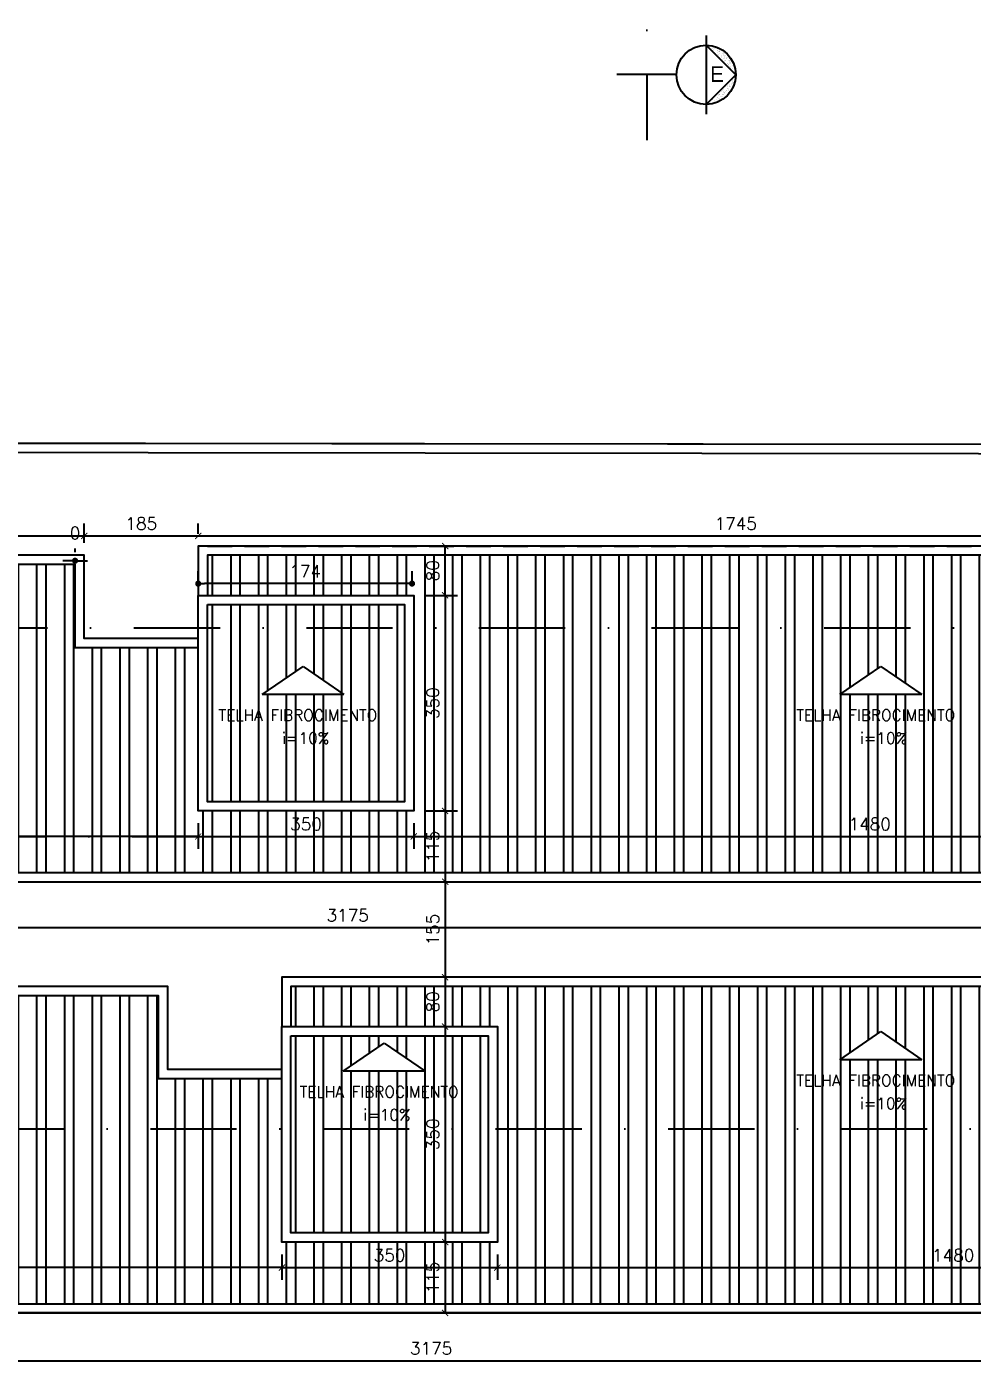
# Model space of a CAD drawing. Header units: inches. Extents: x 580771 to 672494, y 7715997 to 7829530.
# Drawn here: x 655098 to 655865, y 7726487 to 7727580 of the extents above; entities that cross this region are included whole.
import ezdxf

# ---------------------------------------------------------------- set-up
doc = ezdxf.new("R2010")
doc.units = ezdxf.units.IN
doc.header["$MEASUREMENT"] = 0
doc.header["$PDMODE"] = 2
doc.linetypes.add('DASHDOTX2', pattern=[2, 1, -0.5, 0, -0.5])
doc.linetypes.add('DASHED2', pattern=[0.375, 0.25, -0.125])
for name, color, linetype in [('04', 4, 'Continuous'), ('1-ARQ-A', 1, 'Continuous'), ('COBERTURA', 4, 'Continuous'), ('Layer1', 1, 'Continuous'), ('Layer8', 1, 'Continuous'), ('NIVEL', 2, 'Continuous'), ('P-06', 6, 'Continuous'), ('P05', 5, 'Continuous'), ('SIMBOLOS', 2, 'Continuous')]:
    doc.layers.add(name, color=color, linetype=linetype)
doc.styles.add('R80E50', font='romans.shx', dxfattribs={"height": 10})
doc.styles.add('ROMANS', font='romans', dxfattribs={"height": 0.2})
doc.dimstyles.new('ARQ50', dxfattribs={"dimscale": 50, "dimtxt": 10, "dimasz": 0.1, "dimexe": 0.2, "dimexo": 0.2, "dimgap": 0.1, "dimtad": 1, "dimdec": 0, "dimzin": 12, "dimdsep": 46, "dimtxsty": 'R80E50', "dimblk1": 'DOT', "dimblk2": 'DOT', "dimsah": 1, "dimcen": 0.4, "dimclrd": 15, "dimclre": 15, "dimclrt": 3, "dimadec": 0, "dimazin": 0, "dimtfac": 1, "dimtdec": 0, "dimtmove": 2, "dimatfit": 3, "dimldrblk": 'DOT', "dimfxl": 0.2, "dimtolj": 1, "dimtzin": 12, "dimarcsym": 0})
doc.dimstyles.new('ARQ50 esc100', dxfattribs={"dimscale": 50, "dimtxt": 10, "dimasz": 0.1, "dimexe": 0.2, "dimexo": 0.2, "dimgap": 0.1, "dimtad": 1, "dimdec": 0, "dimlfac": 2, "dimzin": 12, "dimdsep": 46, "dimtxsty": 'R80E50', "dimblk": 'ARCHTICK', "dimcen": 0.4, "dimclrd": 15, "dimclre": 15, "dimclrt": 3, "dimadec": 0, "dimazin": 0, "dimtfac": 1, "dimtdec": 0, "dimtmove": 2, "dimatfit": 3, "dimldrblk": 'ARCHTICK', "dimfxl": 0.2, "dimtolj": 1, "dimtzin": 12, "dimarcsym": 0})
pattern_1 = [(90, (-116.214, -41921.344), (-22.5, 0), []), (90, (-108.714, -41913.844), (-22.5, 0), [])]

# ---------------------------------------------------------------- blocks, each defined once
blk = doc.blocks.new('*X22')
at = {"color": 0}
for p, q in [((2432.9, -1026.78), (2432.9, -1026.78)), ((2432.96, -1026.01), (2432.96, -1026.01)), ((2433.1, -1026.87), (2433.1, -1026.87)), ((2433.11, -1026.15), (2433.11, -1026.15)), ((2433.22, -1027.14), (2433.22, -1027.14)), ((2433.32, -1026.73), (2433.32, -1026.73)), ((2433.81, -1026.78), (2433.81, -1026.78)), ((2433.97, -1026.64), (2433.97, -1026.64)), ((2434.13, -1026.08), (2434.13, -1026.08)), ((2434.16, -1026.15), (2434.16, -1026.15)), ((2434.32, -1024.52), (2434.32, -1024.52)), ((2434.49, -1026.37), (2434.49, -1026.37)), ((2434.57, -1024.58), (2434.57, -1024.58)), ((2434.73, -1024.47), (2434.73, -1024.47)), ((2435.05, -1026.5), (2435.05, -1026.5)), ((2435.06, -1025.14), (2435.06, -1025.14)), ((2435.1, -1025.34), (2435.1, -1025.34)), ((2435.15, -1026.88), (2435.15, -1026.88)), ((2435.37, -1025.31), (2435.37, -1025.31)), ((2435.38, -1024.38), (2435.38, -1024.38)), ((2435.47, -1026.44), (2435.47, -1026.44)), ((2435.51, -1025.44), (2435.51, -1025.44)), ((2435.71, -1027.14), (2435.71, -1027.14)), ((2436, -1024.14), (2436, -1024.14)), ((2436.12, -1026.36), (2436.12, -1026.36)), ((2436.18, -1024.51), (2436.18, -1024.51)), ((2436.21, -1026.08), (2436.21, -1026.08)), ((2436.23, -1026.05), (2436.23, -1026.05)), ((2436.28, -1023.24), (2436.28, -1023.24)), ((2436.34, -1024.36), (2436.34, -1024.36)), ((2436.47, -1024.24), (2436.47, -1024.24)), ((2436.65, -1026.15), (2436.65, -1026.15)), ((2436.89, -1024.18), (2436.89, -1024.18)), ((2436.91, -1023.13), (2436.91, -1023.13)), ((2436.98, -1023.88), (2436.98, -1023.88)), ((2436.98, -1026.36), (2436.98, -1026.36)), ((2437.21, -1023.72), (2437.21, -1023.72)), ((2437.21, -1026.21), (2437.21, -1026.21)), ((2437.26, -1025.26), (2437.26, -1025.26)), ((2437.54, -1024.1), (2437.54, -1024.1)), ((2437.55, -1025.13), (2437.55, -1025.13)), ((2437.77, -1024.61), (2437.77, -1024.61)), ((2437.92, -1024.74), (2437.92, -1024.74)), ((2438.17, -1022.98), (2438.17, -1022.98)), ((2438.22, -1024.52), (2438.22, -1024.52)), ((2438.49, -1024.14), (2438.49, -1024.14)), ((2438.54, -1022.4), (2438.54, -1022.4)), ((2438.62, -1023.96), (2438.62, -1023.96)), ((2438.68, -1022.54), (2438.68, -1022.54)), ((2438.83, -1024.35), (2438.83, -1024.35)), ((2439.04, -1023.9), (2439.04, -1023.9)), ((2439.25, -1022.15), (2439.25, -1022.15)), ((2439.3, -1023.69), (2439.3, -1023.69)), ((2439.38, -1023.17), (2439.38, -1023.17)), ((2439.4, -1023.12), (2439.4, -1023.12)), ((2439.69, -1023.81), (2439.69, -1023.81)), ((2440.33, -1022.9), (2440.33, -1022.9)), ((2440.34, -1022.13), (2440.34, -1022.13)), ((2440.67, -1022.35), (2440.67, -1022.35)), ((2441.09, -1021.83), (2441.09, -1021.83)), ((2441.3, -1022.16), (2441.3, -1022.16)), ((2442.83, -1022.13), (2442.83, -1022.13)), ((2443.17, -1022.34), (2443.17, -1022.34)), ((2443.46, -1022.08), (2443.46, -1022.08)), ((2444, -1023.25), (2444, -1023.25)), ((2444.38, -1023.12), (2444.38, -1023.12)), ((2444.48, -1022.88), (2444.48, -1022.88)), ((2444.99, -1022.5), (2444.99, -1022.5)), ((2445.08, -1023.1), (2445.08, -1023.1)), ((2445.13, -1022.64), (2445.13, -1022.64)), ((2445.5, -1023.05), (2445.5, -1023.05)), ((2445.6, -1023.6), (2445.6, -1023.6)), ((2445.66, -1022.34), (2445.66, -1022.34)), ((2445.66, -1025.14), (2445.66, -1025.14)), ((2445.82, -1025.08), (2445.82, -1025.08)), ((2445.83, -1023.27), (2445.83, -1023.27)), ((2445.97, -1024.13), (2445.97, -1024.13)), ((2446.15, -1022.96), (2446.15, -1022.96)), ((2446.24, -1025.02), (2446.24, -1025.02)), ((2446.3, -1024.34), (2446.3, -1024.34)), ((2446.61, -1026.13), (2446.61, -1026.13)), ((2446.63, -1024), (2446.63, -1024)), ((2446.64, -1022.8), (2446.64, -1022.8)), ((2446.69, -1024.35), (2446.69, -1024.35)), ((2446.74, -1025.89), (2446.74, -1025.89)), ((2446.77, -1024.14), (2446.77, -1024.14)), ((2446.87, -1023.11), (2446.87, -1023.11)), ((2446.89, -1024.94), (2446.89, -1024.94)), ((2446.95, -1026.34), (2446.95, -1026.34)), ((2447.47, -1024.78), (2447.47, -1024.78)), ((2447.52, -1025.11), (2447.52, -1025.11)), ((2447.62, -1026.91), (2447.62, -1026.91)), ((2447.65, -1023.61), (2447.65, -1023.61)), ((2447.7, -1025.15), (2447.7, -1025.15)), ((2447.75, -1026.69), (2447.75, -1026.69)), ((2447.97, -1024.8), (2447.97, -1024.8)), ((2448.16, -1027.12), (2448.16, -1027.12)), ((2448.27, -1025.51), (2448.27, -1025.51)), ((2448.39, -1024.74), (2448.39, -1024.74)), ((2448.41, -1025.64), (2448.41, -1025.64)), ((2448.46, -1024.12), (2448.46, -1024.12)), ((2448.71, -1026.77), (2448.71, -1026.77)), ((2448.78, -1024.32), (2448.78, -1024.32)), ((2448.79, -1024.34), (2448.79, -1024.34)), ((2448.83, -1025.86), (2448.83, -1025.86)), ((2449.04, -1024.66), (2449.04, -1024.66)), ((2449.1, -1026.12), (2449.1, -1026.12)), ((2449.11, -1026.28), (2449.11, -1026.28)), ((2449.13, -1026.71), (2449.13, -1026.71)), ((2449.44, -1026.34), (2449.44, -1026.34)), ((2449.78, -1026.63), (2449.78, -1026.63)), ((2449.86, -1025.07), (2449.86, -1025.07)), ((2449.91, -1026.61), (2449.91, -1026.61)), ((2449.91, -1027.01), (2449.91, -1027.01)), ((2450.01, -1025.11), (2450.01, -1025.11)), ((2450.05, -1027.14), (2450.05, -1027.14)), ((2450.66, -1027.11), (2450.66, -1027.11)), ((2450.87, -1026.49), (2450.87, -1026.49)), ((2450.88, -1025.87), (2450.88, -1025.87)), ((2451.28, -1026.43), (2451.28, -1026.43)), ((2430.13, -1032.31), (2430.13, -1032.31)), ((2430.48, -1031.24), (2430.48, -1031.24)), ((2430.8, -1030.38), (2430.8, -1030.38)), ((2431.11, -1029.98), (2431.11, -1029.98)), ((2431.11, -1032.17), (2431.11, -1032.17)), ((2431.14, -1031.16), (2431.14, -1031.16)), ((2431.16, -1031.52), (2431.16, -1031.52)), ((2431.37, -1029.15), (2431.37, -1029.15)), ((2431.43, -1030.42), (2431.43, -1030.42)), ((2431.48, -1029.04), (2431.48, -1029.04)), ((2431.58, -1030.56), (2431.58, -1030.56)), ((2431.9, -1028.98), (2431.9, -1028.98)), ((2432.02, -1027.7), (2432.02, -1027.7)), ((2432.02, -1031.16), (2432.02, -1031.16)), ((2432.07, -1029.24), (2432.07, -1029.24)), ((2432.12, -1030.78), (2432.12, -1030.78)), ((2432.2, -1028.22), (2432.2, -1028.22)), ((2432.22, -1031.01), (2432.22, -1031.01)), ((2432.28, -1031.19), (2432.28, -1031.19)), ((2432.31, -1028.16), (2432.31, -1028.16)), ((2432.34, -1028.35), (2432.34, -1028.35)), ((2432.55, -1028.9), (2432.55, -1028.9)), ((2432.64, -1030.96), (2432.64, -1030.96)), ((2432.65, -1028.37), (2432.65, -1028.37)), ((2432.96, -1030.16), (2432.96, -1030.16)), ((2433.04, -1028.99), (2433.04, -1028.99)), ((2433.15, -1028.41), (2433.15, -1028.41)), ((2433.2, -1029.95), (2433.2, -1029.95)), ((2433.29, -1030.38), (2433.29, -1030.38)), ((2433.64, -1028.75), (2433.64, -1028.75)), ((2433.84, -1029.72), (2433.84, -1029.72)), ((2433.86, -1029.15), (2433.86, -1029.15)), ((2434.05, -1028.7), (2434.05, -1028.7)), ((2434.18, -1027.62), (2434.18, -1027.62)), ((2434.24, -1029.16), (2434.24, -1029.16)), ((2434.6, -1027.51), (2434.6, -1027.51)), ((2434.7, -1028.61), (2434.7, -1028.61)), ((2434.75, -1027.65), (2434.75, -1027.65)), ((2434.8, -1028.16), (2434.8, -1028.16)), ((2435.14, -1028.37), (2435.14, -1028.37)), ((2435.2, -1028.42), (2435.2, -1028.42)), ((2448.88, -1027.4), (2448.88, -1027.4)), ((2449.45, -1028.74), (2449.45, -1028.74)), ((2449.75, -1028.13), (2449.75, -1028.13)), ((2449.87, -1028.69), (2449.87, -1028.69)), ((2449.96, -1028.15), (2449.96, -1028.15)), ((2450.01, -1029.69), (2450.01, -1029.69)), ((2450.09, -1028.34), (2450.09, -1028.34)), ((2450.4, -1030.13), (2450.4, -1030.13)), ((2450.52, -1028.6), (2450.52, -1028.6)), ((2450.73, -1030.35), (2450.73, -1030.35)), ((2450.75, -1027.78), (2450.75, -1027.78)), ((2450.93, -1027.41), (2450.93, -1027.41)), ((2450.98, -1028.95), (2450.98, -1028.95)), ((2451.03, -1030.49), (2451.03, -1030.49)), ((2451.25, -1030.58), (2451.25, -1030.58)), ((2451.3, -1029.12), (2451.3, -1029.12)), ((2451.55, -1028.51), (2451.55, -1028.51)), ((2451.6, -1028.46), (2451.6, -1028.46)), ((2451.69, -1028.65), (2451.69, -1028.65)), ((2451.95, -1031.12), (2451.95, -1031.12)), ((2452.02, -1028.41), (2452.02, -1028.41)), ((2452.06, -1028.13), (2452.06, -1028.13)), ((2452.11, -1029.67), (2452.11, -1029.67)), ((2452.16, -1031.21), (2452.16, -1031.21)), ((2452.24, -1028.12), (2452.24, -1028.12)), ((2452.34, -1030.43), (2452.34, -1030.43)), ((2452.39, -1029.28), (2452.39, -1029.28)), ((2452.57, -1032.35), (2452.57, -1032.35)), ((2452.58, -1028.34), (2452.58, -1028.34)), ((2452.76, -1030.38), (2452.76, -1030.38)), ((2452.89, -1030.13), (2452.89, -1030.13)), ((2453.08, -1032.41), (2453.08, -1032.41)), ((2453.19, -1030.01), (2453.19, -1030.01)), ((2453.19, -1030.42), (2453.19, -1030.42)), ((2453.22, -1030.34), (2453.22, -1030.34)), ((2453.24, -1031.96), (2453.24, -1031.96)), ((2453.33, -1030.15), (2453.33, -1030.15)), ((2453.41, -1030.29), (2453.41, -1030.29)), ((2453.49, -1032.35), (2453.49, -1032.35)), ((2453.53, -1032.13), (2453.53, -1032.13)), ((2453.87, -1032.34), (2453.87, -1032.34)), ((2430.17, -1033.16), (2430.17, -1033.16)), ((2430.67, -1032.62), (2430.67, -1032.62)), ((2430.81, -1032.76), (2430.81, -1032.76)), ((2453.26, -1032.99), (2453.26, -1032.99))]:
    blk.add_line(p, q, dxfattribs=at)
blk = doc.blocks.new('_ArchTick')
at = {"color": 0, "linetype": 'ByBlock', "const_width": 0.15}
blk.add_lwpolyline([(-0.5, -0.5), (0.5, 0.5)], dxfattribs=at)
blk = doc.blocks.new('*D45')
at = {"layer": 'Defpoints', "color": 0, "transparency": 16777216}
for p in [(655144.7, 7727166.6), (655144.7, 7727150.8), (654922.2, 7727133.3)]:
    blk.add_point(p, dxfattribs=at)
at = {"layer": 'NIVEL', "color": 15, "lineweight": -2, "transparency": 16777216}
for p, q in [((654922.2, 7727143.3), (654922.2, 7727176.6)), ((655144.7, 7727160.8), (655144.7, 7727176.6)), ((654922.2, 7727166.6), (655144.7, 7727166.6))]:
    blk.add_line(p, q, dxfattribs=at)
at = {"layer": 'NIVEL', "color": 15, "lineweight": -2, "transparency": 16777216, "xscale": 5, "yscale": 5, "zscale": 5, "rotation": 180}
blk.add_blockref('_ArchTick', (654922.2, 7727166.6), dxfattribs=at)
at = {"layer": 'NIVEL', "color": 15, "lineweight": -2, "transparency": 16777216, "xscale": 5, "yscale": 5, "zscale": 5}
blk.add_blockref('_ArchTick', (655144.7, 7727166.6), dxfattribs=at)
at = {"layer": 'NIVEL', "color": 3, "transparency": 16777216, "insert": (655033.5, 7727176.6), "char_height": 10, "attachment_point": 5, "style": 'R80E50'}
blk.add_mtext('\\A1;445', dxfattribs=at)
blk = doc.blocks.new('*D46')
at = {"layer": 'Defpoints', "color": 0, "transparency": 16777216}
for p in [(655237.2, 7727166.6), (655237.2, 7727158.3), (655144.7, 7727150.8)]:
    blk.add_point(p, dxfattribs=at)
at = {"layer": 'NIVEL', "color": 15, "lineweight": -2, "transparency": 16777216}
for p, q in [((655144.7, 7727160.8), (655144.7, 7727176.6)), ((655237.2, 7727168.3), (655237.2, 7727176.6)), ((655144.7, 7727166.6), (655237.2, 7727166.6))]:
    blk.add_line(p, q, dxfattribs=at)
at = {"layer": 'NIVEL', "color": 15, "lineweight": -2, "transparency": 16777216, "xscale": 5, "yscale": 5, "zscale": 5, "rotation": 180}
blk.add_blockref('_ArchTick', (655144.7, 7727166.6), dxfattribs=at)
at = {"layer": 'NIVEL', "color": 15, "lineweight": -2, "transparency": 16777216, "xscale": 5, "yscale": 5, "zscale": 5}
blk.add_blockref('_ArchTick', (655237.2, 7727166.6), dxfattribs=at)
at = {"layer": 'NIVEL', "color": 3, "transparency": 16777216, "insert": (655191, 7727176.6), "char_height": 10, "attachment_point": 5, "style": 'R80E50'}
blk.add_mtext('\\A1;185', dxfattribs=at)
blk = doc.blocks.new('*D47')
at = {"layer": 'Defpoints', "color": 0, "transparency": 16777216}
for p in [(655237.2, 7727158.3), (656109.7, 7727166.6), (656109.7, 7727158.3)]:
    blk.add_point(p, dxfattribs=at)
at = {"layer": 'NIVEL', "color": 15, "lineweight": -2, "transparency": 16777216}
for p, q in [((655237.2, 7727168.3), (655237.2, 7727176.6)), ((656109.7, 7727168.3), (656109.7, 7727176.6)), ((655237.2, 7727166.6), (656109.7, 7727166.6))]:
    blk.add_line(p, q, dxfattribs=at)
at = {"layer": 'NIVEL', "color": 15, "lineweight": -2, "transparency": 16777216, "xscale": 5, "yscale": 5, "zscale": 5, "rotation": 180}
blk.add_blockref('_ArchTick', (655237.2, 7727166.6), dxfattribs=at)
at = {"layer": 'NIVEL', "color": 15, "lineweight": -2, "transparency": 16777216, "xscale": 5, "yscale": 5, "zscale": 5}
blk.add_blockref('_ArchTick', (656109.7, 7727166.6), dxfattribs=at)
at = {"layer": 'NIVEL', "color": 3, "transparency": 16777216, "insert": (655673.5, 7727176.6), "char_height": 10, "attachment_point": 5, "style": 'R80E50'}
blk.add_mtext('\\A1;1745', dxfattribs=at)
blk = doc.blocks.new('*D51')
at = {"layer": 'Defpoints', "color": 0, "transparency": 16777216}
for p in [(654564.7, 7726885.8), (656152.2, 7726885.8), (656152.2, 7726848.6)]:
    blk.add_point(p, dxfattribs=at)
at = {"layer": 'NIVEL', "color": 15, "lineweight": -2, "transparency": 16777216}
for p, q in [((654564.7, 7726875.8), (654564.7, 7726838.6)), ((656152.2, 7726875.8), (656152.2, 7726838.6)), ((654564.7, 7726848.6), (656152.2, 7726848.6))]:
    blk.add_line(p, q, dxfattribs=at)
at = {"layer": 'NIVEL', "color": 15, "lineweight": -2, "transparency": 16777216, "xscale": 5, "yscale": 5, "zscale": 5, "rotation": 180}
blk.add_blockref('_ArchTick', (654564.7, 7726848.6), dxfattribs=at)
at = {"layer": 'NIVEL', "color": 15, "lineweight": -2, "transparency": 16777216, "xscale": 5, "yscale": 5, "zscale": 5}
blk.add_blockref('_ArchTick', (656152.2, 7726848.6), dxfattribs=at)
at = {"layer": 'NIVEL', "color": 3, "transparency": 16777216, "insert": (655358.5, 7726858.6), "char_height": 10, "attachment_point": 5, "style": 'R80E50'}
blk.add_mtext('\\A1;3175', dxfattribs=at)
blk = doc.blocks.new('*D1384')
at = {"layer": 'Defpoints', "color": 0, "transparency": 16777216}
for p in [(655412.2, 7727118.3), (655412.2, 7726943.3), (655437.6, 7726943.3)]:
    blk.add_point(p, dxfattribs=at)
at = {"layer": 'NIVEL', "color": 15, "lineweight": -2, "transparency": 16777216}
for p, q in [((655422.2, 7727118.3), (655447.6, 7727118.3)), ((655437.6, 7727118.3), (655437.6, 7726943.3)), ((655422.2, 7726943.3), (655447.6, 7726943.3))]:
    blk.add_line(p, q, dxfattribs=at)
at = {"layer": 'NIVEL', "color": 15, "lineweight": -2, "transparency": 16777216, "xscale": 5, "yscale": 5, "zscale": 5}
for p, rotation in [((655437.6, 7727118.3), 90), ((655437.6, 7726943.3), 270)]:
    blk.add_blockref('_ArchTick', p, dxfattribs=dict(at, rotation=rotation))
at = {"layer": 'NIVEL', "color": 3, "transparency": 16777216, "insert": (655427.6, 7727030.8), "char_height": 10, "attachment_point": 5, "rotation": 90, "style": 'R80E50'}
blk.add_mtext('\\A1;350', dxfattribs=at)
blk = doc.blocks.new('*D1385')
at = {"layer": 'Defpoints', "color": 0, "transparency": 16777216}
for p in [(655437.6, 7727158.3), (655437.6, 7727158.3), (655412.2, 7727118.3)]:
    blk.add_point(p, dxfattribs=at)
at = {"layer": 'NIVEL', "color": 15, "lineweight": -2, "transparency": 16777216}
for p, q in [((655437.6, 7727118.3), (655437.6, 7727158.3)), ((655447.6, 7727158.3), (655447.6, 7727158.3)), ((655422.2, 7727118.3), (655447.6, 7727118.3))]:
    blk.add_line(p, q, dxfattribs=at)
at = {"layer": 'NIVEL', "color": 15, "lineweight": -2, "transparency": 16777216, "xscale": 5, "yscale": 5, "zscale": 5}
for p, rotation in [((655437.6, 7727158.3), 90), ((655437.6, 7727118.3), 270)]:
    blk.add_blockref('_ArchTick', p, dxfattribs=dict(at, rotation=rotation))
at = {"layer": 'NIVEL', "color": 3, "transparency": 16777216, "insert": (655427.6, 7727138.3), "char_height": 10, "attachment_point": 5, "rotation": 90, "style": 'R80E50'}
blk.add_mtext('\\A1;80', dxfattribs=at)
blk = doc.blocks.new('*D1386')
at = {"layer": 'Defpoints', "color": 0, "transparency": 16777216}
for p in [(655412.2, 7726943.3), (655437.6, 7726885.8), (655437.6, 7726885.8)]:
    blk.add_point(p, dxfattribs=at)
at = {"layer": 'NIVEL', "color": 15, "lineweight": -2, "transparency": 16777216}
for p, q in [((655422.2, 7726943.3), (655447.6, 7726943.3)), ((655437.6, 7726943.3), (655437.6, 7726885.8)), ((655447.6, 7726885.8), (655447.6, 7726885.8))]:
    blk.add_line(p, q, dxfattribs=at)
at = {"layer": 'NIVEL', "color": 15, "lineweight": -2, "transparency": 16777216, "xscale": 5, "yscale": 5, "zscale": 5}
for p, rotation in [((655437.6, 7726943.3), 90), ((655437.6, 7726885.8), 270)]:
    blk.add_blockref('_ArchTick', p, dxfattribs=dict(at, rotation=rotation))
at = {"layer": 'NIVEL', "color": 3, "transparency": 16777216, "insert": (655427.6, 7726914.5), "char_height": 10, "attachment_point": 5, "rotation": 90, "style": 'R80E50'}
blk.add_mtext('\\A1;115', dxfattribs=at)
blk = doc.blocks.new('*D52')
at = {"layer": 'Defpoints', "color": 0, "transparency": 16777216}
for p in [(655437.6, 7726885.8), (655437.6, 7726808.3), (655437.6, 7726808.3)]:
    blk.add_point(p, dxfattribs=at)
at = {"layer": 'NIVEL', "color": 15, "lineweight": -2, "transparency": 16777216}
for p, q in [((655437.6, 7726885.8), (655437.6, 7726808.3)), ((655447.6, 7726885.8), (655447.6, 7726885.8)), ((655447.6, 7726808.3), (655447.6, 7726808.3))]:
    blk.add_line(p, q, dxfattribs=at)
at = {"layer": 'NIVEL', "color": 15, "lineweight": -2, "transparency": 16777216, "xscale": 5, "yscale": 5, "zscale": 5}
for p, rotation in [((655437.6, 7726885.8), 90), ((655437.6, 7726808.3), 270)]:
    blk.add_blockref('_ArchTick', p, dxfattribs=dict(at, rotation=rotation))
at = {"layer": 'NIVEL', "color": 3, "transparency": 16777216, "insert": (655427.6, 7726847), "char_height": 10, "attachment_point": 5, "rotation": 90, "style": 'R80E50'}
blk.add_mtext('\\A1;155', dxfattribs=at)
blk = doc.blocks.new('*D1387')
at = {"layer": 'Defpoints', "color": 0, "transparency": 16777216}
for p in [(655437.6, 7726808.3), (655437.6, 7726768.3), (655437.6, 7726768.3)]:
    blk.add_point(p, dxfattribs=at)
at = {"layer": 'NIVEL', "color": 15, "lineweight": -2, "transparency": 16777216}
for p, q in [((655437.6, 7726808.3), (655437.6, 7726768.3)), ((655447.6, 7726808.3), (655447.6, 7726808.3)), ((655447.6, 7726768.3), (655447.6, 7726768.3))]:
    blk.add_line(p, q, dxfattribs=at)
at = {"layer": 'NIVEL', "color": 15, "lineweight": -2, "transparency": 16777216, "xscale": 5, "yscale": 5, "zscale": 5}
for p, rotation in [((655437.6, 7726808.3), 90), ((655437.6, 7726768.3), 270)]:
    blk.add_blockref('_ArchTick', p, dxfattribs=dict(at, rotation=rotation))
at = {"layer": 'NIVEL', "color": 3, "transparency": 16777216, "insert": (655427.6, 7726788.3), "char_height": 10, "attachment_point": 5, "rotation": 90, "style": 'R80E50'}
blk.add_mtext('\\A1;80', dxfattribs=at)
blk = doc.blocks.new('*D1388')
at = {"layer": 'Defpoints', "color": 0, "transparency": 16777216}
for p in [(655437.6, 7726768.3), (655437.6, 7726593.3), (655437.6, 7726593.3)]:
    blk.add_point(p, dxfattribs=at)
at = {"layer": 'NIVEL', "color": 15, "lineweight": -2, "transparency": 16777216}
for p, q in [((655437.6, 7726768.3), (655437.6, 7726593.3)), ((655447.6, 7726768.3), (655447.6, 7726768.3)), ((655447.6, 7726593.3), (655447.6, 7726593.3))]:
    blk.add_line(p, q, dxfattribs=at)
at = {"layer": 'NIVEL', "color": 15, "lineweight": -2, "transparency": 16777216, "xscale": 5, "yscale": 5, "zscale": 5}
for p, rotation in [((655437.6, 7726768.3), 90), ((655437.6, 7726593.3), 270)]:
    blk.add_blockref('_ArchTick', p, dxfattribs=dict(at, rotation=rotation))
at = {"layer": 'NIVEL', "color": 3, "transparency": 16777216, "insert": (655427.6, 7726680.8), "char_height": 10, "attachment_point": 5, "rotation": 90, "style": 'R80E50'}
blk.add_mtext('\\A1;350', dxfattribs=at)
blk = doc.blocks.new('*D1389')
at = {"layer": 'Defpoints', "color": 0, "transparency": 16777216}
for p in [(655437.6, 7726593.3), (655437.6, 7726535.8), (655437.6, 7726535.8)]:
    blk.add_point(p, dxfattribs=at)
at = {"layer": 'NIVEL', "color": 15, "lineweight": -2, "transparency": 16777216}
for p, q in [((655437.6, 7726593.3), (655437.6, 7726535.8)), ((655447.6, 7726593.3), (655447.6, 7726593.3)), ((655447.6, 7726535.8), (655447.6, 7726535.8))]:
    blk.add_line(p, q, dxfattribs=at)
at = {"layer": 'NIVEL', "color": 15, "lineweight": -2, "transparency": 16777216, "xscale": 5, "yscale": 5, "zscale": 5}
for p, rotation in [((655437.6, 7726593.3), 90), ((655437.6, 7726535.8), 270)]:
    blk.add_blockref('_ArchTick', p, dxfattribs=dict(at, rotation=rotation))
at = {"layer": 'NIVEL', "color": 3, "transparency": 16777216, "insert": (655427.6, 7726564.5), "char_height": 10, "attachment_point": 5, "rotation": 90, "style": 'R80E50'}
blk.add_mtext('\\A1;115', dxfattribs=at)
blk = doc.blocks.new('*D1390')
at = {"layer": 'Defpoints', "color": 0, "transparency": 16777216}
for p in [(655237.2, 7726943.3), (655412.2, 7726943.3), (655412.2, 7726922.6)]:
    blk.add_point(p, dxfattribs=at)
at = {"layer": 'NIVEL', "color": 15, "lineweight": -2, "transparency": 16777216}
for p, q in [((655237.2, 7726933.3), (655237.2, 7726912.6)), ((655412.2, 7726933.3), (655412.2, 7726912.6)), ((655237.2, 7726922.6), (655412.2, 7726922.6))]:
    blk.add_line(p, q, dxfattribs=at)
at = {"layer": 'NIVEL', "color": 15, "lineweight": -2, "transparency": 16777216, "xscale": 5, "yscale": 5, "zscale": 5, "rotation": 180}
blk.add_blockref('_ArchTick', (655237.2, 7726922.6), dxfattribs=at)
at = {"layer": 'NIVEL', "color": 15, "lineweight": -2, "transparency": 16777216, "xscale": 5, "yscale": 5, "zscale": 5}
blk.add_blockref('_ArchTick', (655412.2, 7726922.6), dxfattribs=at)
at = {"layer": 'NIVEL', "color": 3, "transparency": 16777216, "insert": (655324.7, 7726932.6), "char_height": 10, "attachment_point": 5, "style": 'R80E50'}
blk.add_mtext('\\A1;350', dxfattribs=at)
blk = doc.blocks.new('*D1391')
at = {"layer": 'Defpoints', "color": 0, "transparency": 16777216}
for p in [(655412.2, 7726943.3), (656152.2, 7726922.6), (656152.2, 7726885.8)]:
    blk.add_point(p, dxfattribs=at)
at = {"layer": 'NIVEL', "color": 15, "lineweight": -2, "transparency": 16777216}
for p, q in [((655412.2, 7726933.3), (655412.2, 7726912.6)), ((656152.2, 7726895.8), (656152.2, 7726932.6)), ((655412.2, 7726922.6), (656152.2, 7726922.6))]:
    blk.add_line(p, q, dxfattribs=at)
at = {"layer": 'NIVEL', "color": 15, "lineweight": -2, "transparency": 16777216, "xscale": 5, "yscale": 5, "zscale": 5, "rotation": 180}
blk.add_blockref('_ArchTick', (655412.2, 7726922.6), dxfattribs=at)
at = {"layer": 'NIVEL', "color": 15, "lineweight": -2, "transparency": 16777216, "xscale": 5, "yscale": 5, "zscale": 5}
blk.add_blockref('_ArchTick', (656152.2, 7726922.6), dxfattribs=at)
at = {"layer": 'NIVEL', "color": 3, "transparency": 16777216, "insert": (655782.2, 7726932.6), "char_height": 10, "attachment_point": 5, "style": 'R80E50'}
blk.add_mtext('\\A1;1480', dxfattribs=at)
blk = doc.blocks.new('*D1392')
at = {"layer": 'Defpoints', "color": 0, "transparency": 16777216}
for p in [(655237.2, 7726943.3), (654564.7, 7726922.6), (654564.7, 7726885.8)]:
    blk.add_point(p, dxfattribs=at)
at = {"layer": 'NIVEL', "color": 15, "lineweight": -2, "transparency": 16777216}
for p, q in [((654564.7, 7726895.8), (654564.7, 7726932.6)), ((655237.2, 7726933.3), (655237.2, 7726912.6)), ((655237.2, 7726922.6), (654564.7, 7726922.6))]:
    blk.add_line(p, q, dxfattribs=at)
at = {"layer": 'NIVEL', "color": 15, "lineweight": -2, "transparency": 16777216, "xscale": 5, "yscale": 5, "zscale": 5, "rotation": 180}
blk.add_blockref('_ArchTick', (654564.7, 7726922.6), dxfattribs=at)
at = {"layer": 'NIVEL', "color": 15, "lineweight": -2, "transparency": 16777216, "xscale": 5, "yscale": 5, "zscale": 5}
blk.add_blockref('_ArchTick', (655237.2, 7726922.6), dxfattribs=at)
at = {"layer": 'NIVEL', "color": 3, "transparency": 16777216, "insert": (654901, 7726932.6), "char_height": 10, "attachment_point": 5, "style": 'R80E50'}
blk.add_mtext('\\A1;1345', dxfattribs=at)
blk = doc.blocks.new('*D1393')
at = {"layer": 'Defpoints', "color": 0, "transparency": 16777216}
for p in [(655305, 7726593.3), (655480, 7726593.3), (655480, 7726572.6)]:
    blk.add_point(p, dxfattribs=at)
at = {"layer": 'NIVEL', "color": 15, "lineweight": -2, "transparency": 16777216}
for p, q in [((655305, 7726583.3), (655305, 7726562.6)), ((655480, 7726583.3), (655480, 7726562.6)), ((655305, 7726572.6), (655480, 7726572.6))]:
    blk.add_line(p, q, dxfattribs=at)
at = {"layer": 'NIVEL', "color": 15, "lineweight": -2, "transparency": 16777216, "xscale": 5, "yscale": 5, "zscale": 5, "rotation": 180}
blk.add_blockref('_ArchTick', (655305, 7726572.6), dxfattribs=at)
at = {"layer": 'NIVEL', "color": 15, "lineweight": -2, "transparency": 16777216, "xscale": 5, "yscale": 5, "zscale": 5}
blk.add_blockref('_ArchTick', (655480, 7726572.6), dxfattribs=at)
at = {"layer": 'NIVEL', "color": 3, "transparency": 16777216, "insert": (655392.5, 7726582.6), "char_height": 10, "attachment_point": 5, "style": 'R80E50'}
blk.add_mtext('\\A1;350', dxfattribs=at)
blk = doc.blocks.new('*D1394')
at = {"layer": 'Defpoints', "color": 0, "transparency": 16777216}
for p in [(655480, 7726593.3), (656220, 7726572.6), (656220, 7726535.8)]:
    blk.add_point(p, dxfattribs=at)
at = {"layer": 'NIVEL', "color": 15, "lineweight": -2, "transparency": 16777216}
for p, q in [((655480, 7726583.3), (655480, 7726562.6)), ((656220, 7726545.8), (656220, 7726582.6)), ((655480, 7726572.6), (656220, 7726572.6))]:
    blk.add_line(p, q, dxfattribs=at)
at = {"layer": 'NIVEL', "color": 15, "lineweight": -2, "transparency": 16777216, "xscale": 5, "yscale": 5, "zscale": 5, "rotation": 180}
blk.add_blockref('_ArchTick', (655480, 7726572.6), dxfattribs=at)
at = {"layer": 'NIVEL', "color": 15, "lineweight": -2, "transparency": 16777216, "xscale": 5, "yscale": 5, "zscale": 5}
blk.add_blockref('_ArchTick', (656220, 7726572.6), dxfattribs=at)
at = {"layer": 'NIVEL', "color": 3, "transparency": 16777216, "insert": (655850, 7726582.6), "char_height": 10, "attachment_point": 5, "style": 'R80E50'}
blk.add_mtext('\\A1;1480', dxfattribs=at)
blk = doc.blocks.new('*D1395')
at = {"layer": 'Defpoints', "color": 0, "transparency": 16777216}
for p in [(655305, 7726593.3), (654632.5, 7726572.6), (654632.5, 7726535.8)]:
    blk.add_point(p, dxfattribs=at)
at = {"layer": 'NIVEL', "color": 15, "lineweight": -2, "transparency": 16777216}
for p, q in [((654632.5, 7726545.8), (654632.5, 7726582.6)), ((655305, 7726583.3), (655305, 7726562.6)), ((655305, 7726572.6), (654632.5, 7726572.6))]:
    blk.add_line(p, q, dxfattribs=at)
at = {"layer": 'NIVEL', "color": 15, "lineweight": -2, "transparency": 16777216, "xscale": 5, "yscale": 5, "zscale": 5, "rotation": 180}
blk.add_blockref('_ArchTick', (654632.5, 7726572.6), dxfattribs=at)
at = {"layer": 'NIVEL', "color": 15, "lineweight": -2, "transparency": 16777216, "xscale": 5, "yscale": 5, "zscale": 5}
blk.add_blockref('_ArchTick', (655305, 7726572.6), dxfattribs=at)
at = {"layer": 'NIVEL', "color": 3, "transparency": 16777216, "insert": (654968.7, 7726582.6), "char_height": 10, "attachment_point": 5, "style": 'R80E50'}
blk.add_mtext('\\A1;1345', dxfattribs=at)
blk = doc.blocks.new('*D59')
at = {"layer": 'Defpoints', "color": 0, "transparency": 16777216}
for p in [(654632.5, 7726535.8), (656220, 7726535.8), (656220, 7726497)]:
    blk.add_point(p, dxfattribs=at)
at = {"layer": 'NIVEL', "color": 15, "lineweight": -2, "transparency": 16777216}
for p, q in [((654632.5, 7726525.8), (654632.5, 7726487)), ((656220, 7726525.8), (656220, 7726487)), ((654632.5, 7726497), (656220, 7726497))]:
    blk.add_line(p, q, dxfattribs=at)
at = {"layer": 'NIVEL', "color": 15, "lineweight": -2, "transparency": 16777216, "xscale": 5, "yscale": 5, "zscale": 5, "rotation": 180}
blk.add_blockref('_ArchTick', (654632.5, 7726497), dxfattribs=at)
at = {"layer": 'NIVEL', "color": 15, "lineweight": -2, "transparency": 16777216, "xscale": 5, "yscale": 5, "zscale": 5}
blk.add_blockref('_ArchTick', (656220, 7726497), dxfattribs=at)
at = {"layer": 'NIVEL', "color": 3, "transparency": 16777216, "insert": (655426.2, 7726507), "char_height": 10, "attachment_point": 5, "style": 'R80E50'}
blk.add_mtext('\\A1;3175', dxfattribs=at)
blk = doc.blocks.new('_DOT')
at = {"color": 0, "linetype": 'ByBlock'}
blk.add_line((-0.5, 0), (-1, 0), dxfattribs=at)
at = {"color": 0, "linetype": 'ByBlock', "const_width": 0.5}
blk.add_lwpolyline([(-0.25, 0, 1), (0.25, 0, 1)], format="xyb", close=True, dxfattribs=at)
blk = doc.blocks.new('*D1669')
at = {"layer": 'Defpoints', "color": 0, "transparency": 16777216}
for p in [(655137.2, 7727146.4), (655137.2, 7727143.3), (655137.2, 7727143.3)]:
    blk.add_point(p, dxfattribs=at)
at = {"layer": 'NIVEL', "color": 15, "lineweight": -2, "transparency": 16777216}
for p, q in [((655132.2, 7727146.4), (655127.2, 7727146.4)), ((655137.2, 7727153.3), (655137.2, 7727156.4)), ((655137.2, 7727153.3), (655137.2, 7727156.4)), ((655142.2, 7727146.4), (655147.2, 7727146.4))]:
    blk.add_line(p, q, dxfattribs=at)
at = {"layer": 'NIVEL', "color": 15, "lineweight": -2, "transparency": 16777216, "xscale": 5, "yscale": 5, "zscale": 5}
blk.add_blockref('_DOT', (655137.2, 7727146.4), dxfattribs=at)
at = {"layer": 'NIVEL', "color": 15, "lineweight": -2, "transparency": 16777216, "xscale": 5, "yscale": 5, "zscale": 5, "rotation": 180}
blk.add_blockref('_DOT', (655137.2, 7727146.4), dxfattribs=at)
at = {"layer": 'NIVEL', "color": 3, "transparency": 16777216, "insert": (655137.2, 7727168.9), "char_height": 10, "attachment_point": 5, "style": 'R80E50'}
blk.add_mtext('\\A1;0', dxfattribs=at)
blk = doc.blocks.new('*D1670')
at = {"layer": 'Defpoints', "color": 0, "transparency": 16777216}
for p in [(655237.2, 7727127.8), (655237.2, 7727118.3), (655410.7, 7727118.3)]:
    blk.add_point(p, dxfattribs=at)
at = {"layer": 'NIVEL', "color": 15, "lineweight": -2, "transparency": 16777216}
for p, q in [((655237.2, 7727128.3), (655237.2, 7727137.8)), ((655410.7, 7727128.3), (655410.7, 7727137.8)), ((655405.7, 7727127.8), (655242.2, 7727127.8))]:
    blk.add_line(p, q, dxfattribs=at)
at = {"layer": 'NIVEL', "color": 15, "lineweight": -2, "transparency": 16777216, "xscale": 5, "yscale": 5, "zscale": 5, "rotation": 180}
blk.add_blockref('_DOT', (655237.2, 7727127.8), dxfattribs=at)
at = {"layer": 'NIVEL', "color": 15, "lineweight": -2, "transparency": 16777216, "xscale": 5, "yscale": 5, "zscale": 5}
blk.add_blockref('_DOT', (655410.7, 7727127.8), dxfattribs=at)
at = {"layer": 'NIVEL', "color": 3, "transparency": 16777216, "insert": (655324, 7727137.8), "char_height": 10, "attachment_point": 5, "style": 'R80E50'}
blk.add_mtext('\\A1;174', dxfattribs=at)

msp = doc.modelspace()

# ---------------------------------------------------------------- hatches: boundary and pattern name
at = {"layer": 'Layer8'}
h = msp.add_hatch(dxfattribs=at)
h.set_pattern_fill('ANSI32,_O', color=256, scale=60, angle=45)
h.set_pattern_definition(pattern_1)
h.paths.add_polyline_path([(656016.694, 7726893.299), (656016.694, 7726922.54), (655044.34, 7726922.54), (655044.34, 7726893.299)])
h.paths.add_polyline_path([(656144.706, 7726893.299), (656144.706, 7726922.54), (656016.694, 7726922.54), (656016.694, 7726893.299)])
h.paths.add_polyline_path([(656102.206, 7727018.299), (656102.206, 7727091.842), (656016.694, 7727091.842), (656016.694, 7726922.54), (656144.706, 7726922.54), (656144.706, 7727018.299)])
h.paths.add_polyline_path([(656016.694, 7727091.842), (656016.694, 7727150.799), (655244.706, 7727150.799), (655244.706, 7727118.299), (655412.206, 7727118.299), (655412.206, 7727091.842)])
h.paths.add_polyline_path([(656102.206, 7727091.842), (656102.206, 7727150.799), (656016.694, 7727150.799), (656016.694, 7727091.842)])
h.paths.add_polyline_path([(656016.694, 7727091.842), (655412.206, 7727091.842), (655412.206, 7726943.299), (655237.206, 7726943.299), (655237.206, 7727075.799), (655137.206, 7727075.799), (655137.206, 7727091.842), (655044.34, 7727091.842), (655044.34, 7726922.54), (656016.694, 7726922.54)])
h.paths.add_polyline_path([(655824.458, 7727037.839), (655758.022, 7727037.839), (655791.24, 7727060.65)], flags=16)
h.paths.add_polyline_path([(655137.206, 7727091.842), (655137.206, 7727143.299), (655044.34, 7727143.299), (655044.34, 7727091.842)])
h.paths.add_polyline_path([(654929.706, 7727143.299), (654929.706, 7727091.842), (655044.34, 7727091.842), (655044.34, 7727143.299)])
h.paths.add_polyline_path([(654929.706, 7727060.799), (654572.206, 7727060.799), (654572.206, 7726922.54), (655044.34, 7726922.54), (655044.34, 7727091.842), (654929.706, 7727091.842)])
h.paths.add_polyline_path([(654790.133, 7727006.839), (654723.697, 7727006.839), (654756.915, 7727029.65)], flags=16)
h.paths.add_polyline_path([(655044.34, 7726893.299), (655044.34, 7726922.54), (654572.206, 7726922.54), (654572.206, 7726893.299)])
h.paths.add_polyline_path([(655435.067, 7726899.907), (655435.067, 7726929.192), (655420.067, 7726929.192), (655420.067, 7726899.907)], flags=9)
h.paths.add_polyline_path([(655435.067, 7727127.704), (655435.067, 7727148.895), (655420.067, 7727148.895), (655420.067, 7727127.704)], flags=24)
h.paths.add_polyline_path([(655435.067, 7727015.442), (655435.067, 7727046.157), (655420.067, 7727046.157), (655420.067, 7727015.442)], flags=24)
h.paths.add_polyline_path([(655309.349, 7726925.149), (655340.064, 7726925.149), (655340.064, 7726940.149), (655309.349, 7726940.149)], flags=24)
h.paths.add_polyline_path([(655762.802, 7726925.149), (655801.611, 7726925.149), (655801.611, 7726940.149), (655762.802, 7726940.149)], flags=24)
h.paths.add_polyline_path([(655720.746, 7727014.167), (655869.054, 7727014.167), (655869.054, 7727027.847), (655720.746, 7727027.847)], flags=24)
h.paths.add_polyline_path([(655773.287, 7726995.553), (655817.801, 7726995.553), (655817.801, 7727009.233), (655773.287, 7727009.233)], flags=24)
h.paths.add_polyline_path([(654881.552, 7726925.149), (654920.361, 7726925.149), (654920.361, 7726940.149), (654881.552, 7726940.149)], flags=24)
h.paths.add_polyline_path([(654686.42, 7726983.167), (654834.729, 7726983.167), (654834.729, 7726996.847), (654686.42, 7726996.847)], flags=24)
h.paths.add_polyline_path([(654738.962, 7726964.553), (654783.476, 7726964.553), (654783.476, 7726978.233), (654738.962, 7726978.233)], flags=24)
h = msp.add_hatch(dxfattribs=at)
h.set_pattern_fill('ANSI32,_O', color=256, scale=60, angle=45)
h.set_pattern_definition(pattern_1)
h.paths.add_polyline_path([(655404.706, 7727091.842), (655244.706, 7727091.842), (655244.706, 7726950.799), (655404.706, 7726950.799)])
h.paths.add_polyline_path([(655355.465, 7727037.839), (655289.03, 7727037.839), (655322.248, 7727060.65)], flags=16)
h.paths.add_polyline_path([(655244.706, 7727110.799), (655244.706, 7727091.842), (655404.706, 7727091.842), (655404.706, 7727110.799)])
h.paths.add_polyline_path([(655472.48, 7726600.799), (655472.48, 7726685.314), (655312.48, 7726685.314), (655312.48, 7726600.799)])
h.paths.add_polyline_path([(655472.48, 7726760.799), (655312.48, 7726760.799), (655312.48, 7726685.314), (655472.48, 7726685.314)])
h.paths.add_polyline_path([(655421.392, 7726732.033), (655354.956, 7726732.033), (655388.174, 7726754.844)], flags=16)
h.paths.add_polyline_path([(655251.753, 7727014.167), (655400.062, 7727014.167), (655400.062, 7727027.847), (655251.753, 7727027.847)], flags=24)
h.paths.add_polyline_path([(655304.294, 7726995.553), (655348.809, 7726995.553), (655348.809, 7727009.233), (655304.294, 7727009.233)], flags=24)
h.paths.add_polyline_path([(655435.067, 7726665.442), (655435.067, 7726696.157), (655420.067, 7726696.157), (655420.067, 7726665.442)], flags=9)
h.paths.add_polyline_path([(655317.68, 7726708.361), (655465.988, 7726708.361), (655465.988, 7726722.041), (655317.68, 7726722.041)], flags=24)
h.paths.add_polyline_path([(655370.221, 7726689.747), (655414.735, 7726689.747), (655414.735, 7726703.427), (655370.221, 7726703.427)], flags=24)
h = msp.add_hatch(dxfattribs=at)
h.set_pattern_fill('ANSI32,_O', color=256, scale=60, angle=45)
h.set_pattern_definition(pattern_1)
h.paths.add_polyline_path([(656212.48, 7726543.299), (656212.48, 7726668.299), (656169.98, 7726668.299), (656169.98, 7726685.314), (656016.694, 7726685.314), (656016.694, 7726543.299)])
h.paths.add_polyline_path([(656169.98, 7726685.314), (656169.98, 7726800.799), (656016.694, 7726800.799), (656016.694, 7726685.314)])
h.paths.add_polyline_path([(656016.694, 7726685.314), (656016.694, 7726800.799), (655312.48, 7726800.799), (655312.48, 7726768.299), (655479.98, 7726768.299), (655479.98, 7726685.314)])
h.paths.add_polyline_path([(655824.458, 7726741.319), (655758.022, 7726741.319), (655791.24, 7726764.129)], flags=16)
h.paths.add_polyline_path([(655479.98, 7726685.314), (655479.98, 7726593.299), (655304.98, 7726593.299), (655304.98, 7726685.314), (655044.34, 7726685.314), (655044.34, 7726543.299), (656016.694, 7726543.299), (656016.694, 7726685.314)])
h.paths.add_polyline_path([(655204.98, 7726725.799), (655204.98, 7726793.299), (655044.34, 7726793.299), (655044.34, 7726685.314), (655304.98, 7726685.314), (655304.98, 7726725.799)])
h.paths.add_polyline_path([(654997.48, 7726710.799), (654639.98, 7726710.799), (654639.98, 7726685.314), (655044.34, 7726685.314), (655044.34, 7726793.299), (654997.48, 7726793.299)])
h.paths.add_polyline_path([(654639.98, 7726685.314), (654639.98, 7726543.299), (655044.34, 7726543.299), (655044.34, 7726685.314)])
h.paths.add_polyline_path([(654834.312, 7726640.145), (654767.876, 7726640.145), (654801.094, 7726662.955)], flags=16)
h.paths.add_polyline_path([(655435.067, 7726777.704), (655435.067, 7726798.895), (655420.067, 7726798.895), (655420.067, 7726777.704)], flags=24)
h.paths.add_polyline_path([(655720.746, 7726717.646), (655869.054, 7726717.646), (655869.054, 7726731.326), (655720.746, 7726731.326)], flags=24)
h.paths.add_polyline_path([(655773.287, 7726699.032), (655817.801, 7726699.032), (655817.801, 7726712.712), (655773.287, 7726712.712)], flags=24)
h.paths.add_polyline_path([(655435.067, 7726549.907), (655435.067, 7726579.192), (655420.067, 7726579.192), (655420.067, 7726549.907)], flags=24)
h.paths.add_polyline_path([(655377.123, 7726575.149), (655407.837, 7726575.149), (655407.837, 7726590.149), (655377.123, 7726590.149)], flags=24)
h.paths.add_polyline_path([(655830.575, 7726575.149), (655869.385, 7726575.149), (655869.385, 7726590.149), (655830.575, 7726590.149)], flags=24)
h.paths.add_polyline_path([(654949.325, 7726575.149), (654988.135, 7726575.149), (654988.135, 7726590.149), (654949.325, 7726590.149)], flags=24)
h.paths.add_polyline_path([(654730.599, 7726616.472), (654878.908, 7726616.472), (654878.908, 7726630.152), (654730.599, 7726630.152)], flags=24)
h.paths.add_polyline_path([(654783.141, 7726597.858), (654827.655, 7726597.858), (654827.655, 7726611.538), (654783.141, 7726611.538)], flags=24)

# ---------------------------------------------------------------- linework, layer by layer
at = {"layer": '04', "linetype": 'DASHDOTX2', "ltscale": 70}
for p, q in [((655601.168, 7729223.148), (655601.168, 7727487.801)), ((653783.863, 7727091.842), (656469.701, 7727091.842)), ((653782.462, 7726922.54), (656467.074, 7726922.54)), ((653797.329, 7726685.314), (656530.741, 7726685.314))]:
    msp.add_line(p, q, dxfattribs=at)
at = {"layer": 'COBERTURA', "color": 2}
for p, q in [((655289.03, 7727037.839), (655322.248, 7727060.65)), ((655322.248, 7727060.65), (655355.465, 7727037.839)), ((655758.022, 7727037.839), (655791.24, 7727060.65)), ((655791.24, 7727060.65), (655824.458, 7727037.839)), ((655355.465, 7727037.839), (655289.03, 7727037.839)), ((655824.458, 7727037.839), (655758.022, 7727037.839)), ((655758.022, 7726741.319), (655791.24, 7726764.129)), ((655791.24, 7726764.129), (655824.458, 7726741.319)), ((655354.956, 7726732.033), (655388.174, 7726754.844)), ((655388.174, 7726754.844), (655421.392, 7726732.033)), ((655421.392, 7726732.033), (655354.956, 7726732.033)), ((655824.458, 7726741.319), (655758.022, 7726741.319))]:
    msp.add_line(p, q, dxfattribs=at)
at = {"layer": 'Layer1', "linetype": 'DASHED2', "ltscale": 80}
msp.add_line((655244.706, 7727158.299), (656109.706, 7727158.299), dxfattribs=at)
at = {"layer": 'NIVEL'}
msp.add_line((656325.966, 7727240.091), (653841.232, 7727243.052), dxfattribs=at)
msp.add_lwpolyline([(654289.124, 7727242.518), (654394.233, 7726535.799), (656465.651, 7726535.799), (656325.966, 7727240.091), (654289.124, 7727242.518)], dxfattribs=at)
msp.add_lwpolyline([(654297.823, 7727235.008), (654400.7, 7726543.299), (656456.517, 7726543.299), (656319.806, 7727232.598)], close=True, dxfattribs=at)
at = {"layer": 'P-06'}
for points in [[(655237.206, 7727118.299), (655412.206, 7727118.299), (655412.206, 7726943.299), (655237.206, 7726943.299)], [(655244.706, 7727110.799), (655404.706, 7727110.799), (655404.706, 7726950.799), (655244.706, 7726950.799)], [(655304.98, 7726768.299), (655479.98, 7726768.299), (655479.98, 7726593.299), (655304.98, 7726593.299)], [(655312.48, 7726760.799), (655472.48, 7726760.799), (655472.48, 7726600.799), (655312.48, 7726600.799)]]:
    msp.add_lwpolyline(points, close=True, dxfattribs=at)
at = {"layer": 'P05'}
msp.add_line((656219.98, 7726535.799), (654632.48, 7726535.799), dxfattribs=at)
for points in [[(656152.206, 7726885.799), (656152.206, 7727025.799), (656109.706, 7727025.799), (656109.706, 7727158.299), (655244.706, 7727158.299), (655237.206, 7727158.299), (655237.206, 7727118.299)], [(655237.206, 7727083.299), (655144.706, 7727083.299), (655144.706, 7727150.799), (654922.206, 7727150.799), (654922.206, 7727068.299), (654564.706, 7727068.299), (654564.706, 7726885.799), (656152.206, 7726885.799)], [(655237.206, 7727075.799), (655137.206, 7727075.799), (655137.206, 7727143.299), (654929.706, 7727143.299), (654929.706, 7727060.799), (654572.206, 7727060.799), (654572.206, 7726893.299), (656144.706, 7726893.299), (656144.706, 7727018.299), (656102.206, 7727018.299), (656102.206, 7727150.799), (655244.706, 7727150.799), (655244.706, 7727118.299)], [(656219.98, 7726535.799), (656219.98, 7726675.799), (656177.48, 7726675.799), (656177.48, 7726808.299), (655312.48, 7726808.299), (655304.98, 7726808.299), (655304.98, 7726768.299)], [(655304.98, 7726733.299), (655212.48, 7726733.299), (655212.48, 7726800.799), (654989.98, 7726800.799), (654989.98, 7726718.299), (654632.48, 7726718.299), (654632.48, 7726535.799), (656219.98, 7726535.799)], [(655304.98, 7726725.799), (655204.98, 7726725.799), (655204.98, 7726793.299), (654997.48, 7726793.299), (654997.48, 7726710.799), (654639.98, 7726710.799), (654639.98, 7726543.299), (656212.48, 7726543.299), (656212.48, 7726668.299), (656169.98, 7726668.299), (656169.98, 7726800.799), (655312.48, 7726800.799), (655312.48, 7726768.299)]]:
    msp.add_lwpolyline(points, dxfattribs=at)
at = {"layer": 'SIMBOLOS', "color": 1}
for p, q in [((655649.438, 7727572.827), (655649.438, 7727508.827)), ((655673.438, 7727540.827), (655649.438, 7727564.827)), ((655649.438, 7727516.827), (655673.438, 7727540.827))]:
    msp.add_line(p, q, dxfattribs=at)
at = {"layer": 'SIMBOLOS', "color": 4}
msp.add_line((655625.438, 7727540.95), (655576.898, 7727540.95), dxfattribs=at)
at = {"layer": 'SIMBOLOS', "color": 1}
msp.add_circle((655649.438, 7727540.827), 24, dxfattribs=at)

# ---------------------------------------------------------------- block references
at = {"layer": 'SIMBOLOS', "color": 1, "xscale": 2, "yscale": 2, "zscale": 2, "rotation": 270}
msp.add_blockref('*X22', (657716.939, 7732424.747), dxfattribs=at)

# ---------------------------------------------------------------- texts
at = {"layer": '1-ARQ-A', "color": 3, "insert": (655663.865, 7727535.128), "char_height": 12.5, "width": 273.40311, "attachment_point": 9}
msp.add_mtext('{\\fStylus BT|b0|i0|c0|p34;E}', dxfattribs=at)
at = {"layer": 'NIVEL', "color": 2, "style": 'ROMANS'}
for s, p in [('TELHA FIBROCIMENTO', (655253.599, 7727016.447)), ('TELHA FIBROCIMENTO', (655722.591, 7727016.447)), ('i=10%%%', (655305.272, 7726997.833)), ('i=10%%%', (655774.264, 7726997.833)), ('TELHA FIBROCIMENTO', (655319.525, 7726710.641)), ('TELHA FIBROCIMENTO', (655722.591, 7726719.926)), ('i=10%%%', (655774.264, 7726701.312)), ('i=10%%%', (655371.198, 7726692.027))]:
    msp.add_text(s, height=9.12, dxfattribs=at).set_placement(p)

# ---------------------------------------------------------------- dimensions: what is measured, and where the dimension line sits
at = {"layer": 'NIVEL'}
for base, p1, p2, dimstyle, picture, middle in [((655144.706, 7727166.644), (654922.206, 7727133.299), (655144.706, 7727150.799), 'ARQ50 esc100', '*D45', (655033.456, 7727176.644)), ((655237.206, 7727166.644), (655144.706, 7727150.799), (655237.206, 7727158.299), 'ARQ50 esc100', '*D46', (655190.956, 7727176.644)), ((656109.706, 7727166.644), (655237.206, 7727158.299), (656109.706, 7727158.299), 'ARQ50 esc100', '*D47', (655673.456, 7727176.644)), ((655137.206362069, 7727146.436240927), (655137.206362069, 7727143.299359863), (655137.206362069, 7727143.299359863), 'ARQ50', '*D1669', (655137.206362069, 7727168.936240927)), ((655237.206362069, 7727127.781965024), (655410.70636207, 7727118.299359863), (655237.206362069, 7727118.299359863), 'ARQ50', '*D1670', (655323.95636207, 7727137.781965024)), ((654564.706, 7726922.649), (655237.206, 7726943.299), (654564.706, 7726885.799), 'ARQ50 esc100', '*D1392', (654900.956, 7726932.649)), ((655412.206, 7726922.649), (655237.206, 7726943.299), (655412.206, 7726943.299), 'ARQ50 esc100', '*D1390', (655324.706, 7726932.649)), ((656152.206, 7726922.649), (655412.206, 7726943.299), (656152.206, 7726885.799), 'ARQ50 esc100', '*D1391', (655782.206, 7726932.649)), ((656152.206, 7726848.611), (654564.706, 7726885.799), (656152.206, 7726885.799), 'ARQ50 esc100', '*D51', (655358.456, 7726858.611)), ((654632.48, 7726572.649), (655304.98, 7726593.299), (654632.48, 7726535.799), 'ARQ50 esc100', '*D1395', (654968.73, 7726582.649)), ((655479.98, 7726572.649), (655304.98, 7726593.299), (655479.98, 7726593.299), 'ARQ50 esc100', '*D1393', (655392.48, 7726582.649)), ((656219.98, 7726572.649), (655479.98, 7726593.299), (656219.98, 7726535.799), 'ARQ50 esc100', '*D1394', (655849.98, 7726582.649)), ((656219.98, 7726496.983), (654632.48, 7726535.799), (656219.98, 7726535.799), 'ARQ50 esc100', '*D59', (655426.23, 7726506.983))]:
    dim = msp.add_linear_dim(base=base, p1=p1, p2=p2, dimstyle=dimstyle, dxfattribs=at)
    dim.commit()
    dim.dimension.update_dxf_attribs({"geometry": picture, "text_midpoint": middle})
for base, p1, p2, picture, middle in [((655437.567, 7727158.299), (655412.206, 7727118.299), (655437.567, 7727158.299), '*D1385', (655427.567, 7727138.299)), ((655437.567, 7726943.299), (655412.206, 7727118.299), (655412.206, 7726943.299), '*D1384', (655427.567, 7727030.799)), ((655437.567, 7726885.799), (655412.206, 7726943.299), (655437.567, 7726885.799), '*D1386', (655427.567, 7726914.549)), ((655437.567, 7726808.299), (655437.567, 7726885.799), (655437.567, 7726808.299), '*D52', (655427.567, 7726847.049)), ((655437.567, 7726768.299), (655437.567, 7726808.299), (655437.567, 7726768.299), '*D1387', (655427.567, 7726788.299)), ((655437.567, 7726593.299), (655437.567, 7726768.299), (655437.567, 7726593.299), '*D1388', (655427.567, 7726680.799)), ((655437.567, 7726535.799), (655437.567, 7726593.299), (655437.567, 7726535.799), '*D1389', (655427.567, 7726564.549))]:
    dim = msp.add_linear_dim(base=base, p1=p1, p2=p2, angle=90, dimstyle='ARQ50 esc100', dxfattribs=at)
    dim.commit()
    dim.dimension.update_dxf_attribs({"geometry": picture, "text_midpoint": middle})

doc.saveas('drawing.dxf')
